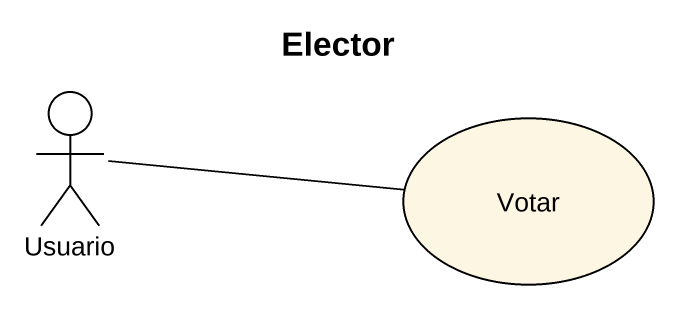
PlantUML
@startuml
title Elector
actor Usuario
usecase Votar
Usuario -right- Votar
@enduml
